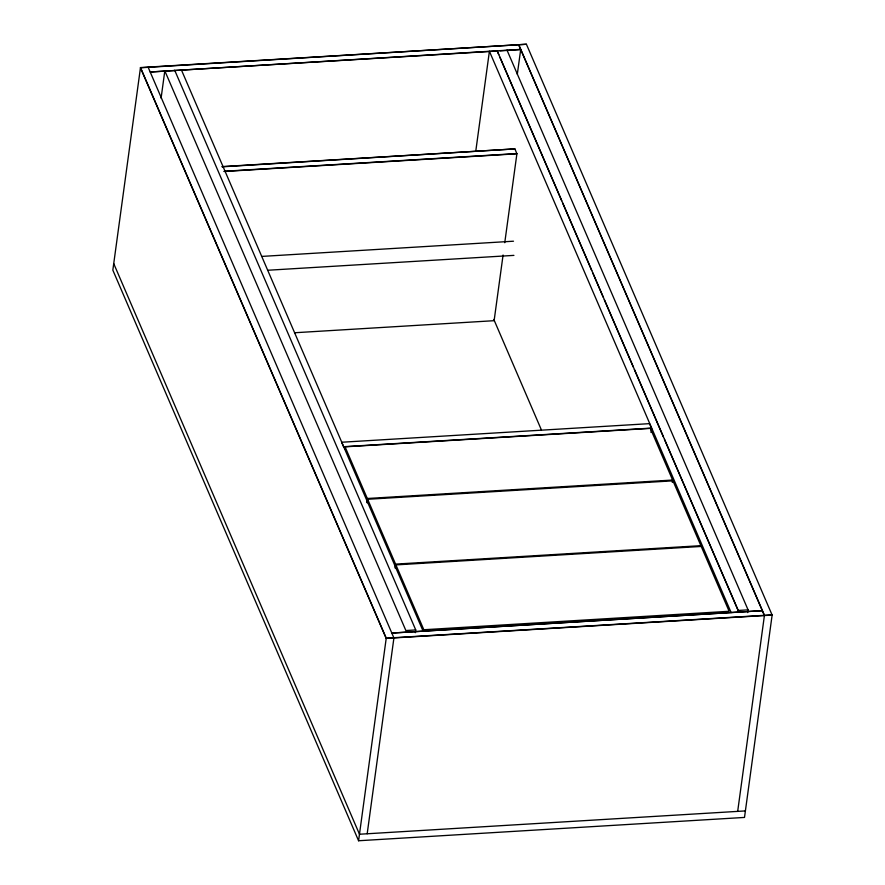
<?xml version="1.0" encoding="UTF-8"?>
<svg xmlns="http://www.w3.org/2000/svg" width="885" height="885" viewBox="0 0 885 885"><rect width="100%" height="100%" fill="white"/><g stroke="black" fill="none" stroke-linecap="round" stroke-linejoin="round"><path stroke-width="1.33" d="M140.494 67.57L112.837 270.135L358.58 840.75L744.506 817.43L772.163 614.865L386.236 638.185L140.494 67.57L526.42 44.25L772.129 615.075L386.203 638.395L140.461 67.791L526.42 44.25M148.182 67.326L393.925 637.93M161.092 98.146L164.82 70.833L405.872 630.54L415.74 629.954L415.364 632.675M344.641 449.005L344.973 446.626L650.276 428.174L672.622 480.046L672.301 482.425M366.821 502.06L367.308 498.498L344.973 446.626M367.153 502.846L367.64 499.273L672.954 480.832L700.887 545.669L395.573 564.121L367.64 499.273M395.086 567.683L395.573 564.121M395.418 568.458L395.905 564.895L701.219 546.443L729.14 611.292L423.827 629.744L395.905 564.895M358.58 840.75L386.236 638.185M367.187 833.77L393.947 637.72M475.765 151.246L489.405 51.275L731.132 612.553M517.316 74.252L520.712 49.383L150.184 71.995L497.27 51.02M222.146 166.601L514.915 148.901L222.124 166.811M503.078 255.024L494.118 320.691L294.816 332.738M504.76 242.711L516.928 153.57L224.159 171.27M650.973 432.422L651.537 428.318L649.524 423.649L341.643 442.246L343.657 446.914L651.537 428.318M747.692 612.597L748.068 609.865L507.016 50.146M737.681 811.379L764.441 615.329L518.698 44.715L764.408 615.54M500.025 50.854L520.679 49.604M224.137 171.48L516.895 153.791L514.915 148.901M261.728 256.418L513.499 241.207M267.646 270.257L513.919 255.378M367.308 498.498L672.622 480.046M748.068 609.865L738.201 610.462L497.149 50.744L498.764 54.616M745.402 810.914L359.476 834.234L113.734 263.63M499.859 57.16L561.654 200.652M562.749 203.196L591.733 270.489M592.828 273.034L603.216 297.161M604.311 299.705L633.295 366.998M634.39 369.543L663.374 436.847M664.469 439.38L738.842 612.088M493.841 319.496L541.421 429.977M181.491 70.103L423.218 631.37M174.688 70.236L415.74 629.954M391.944 633.052L762.428 610.661L391.944 633.052"/></g></svg>
